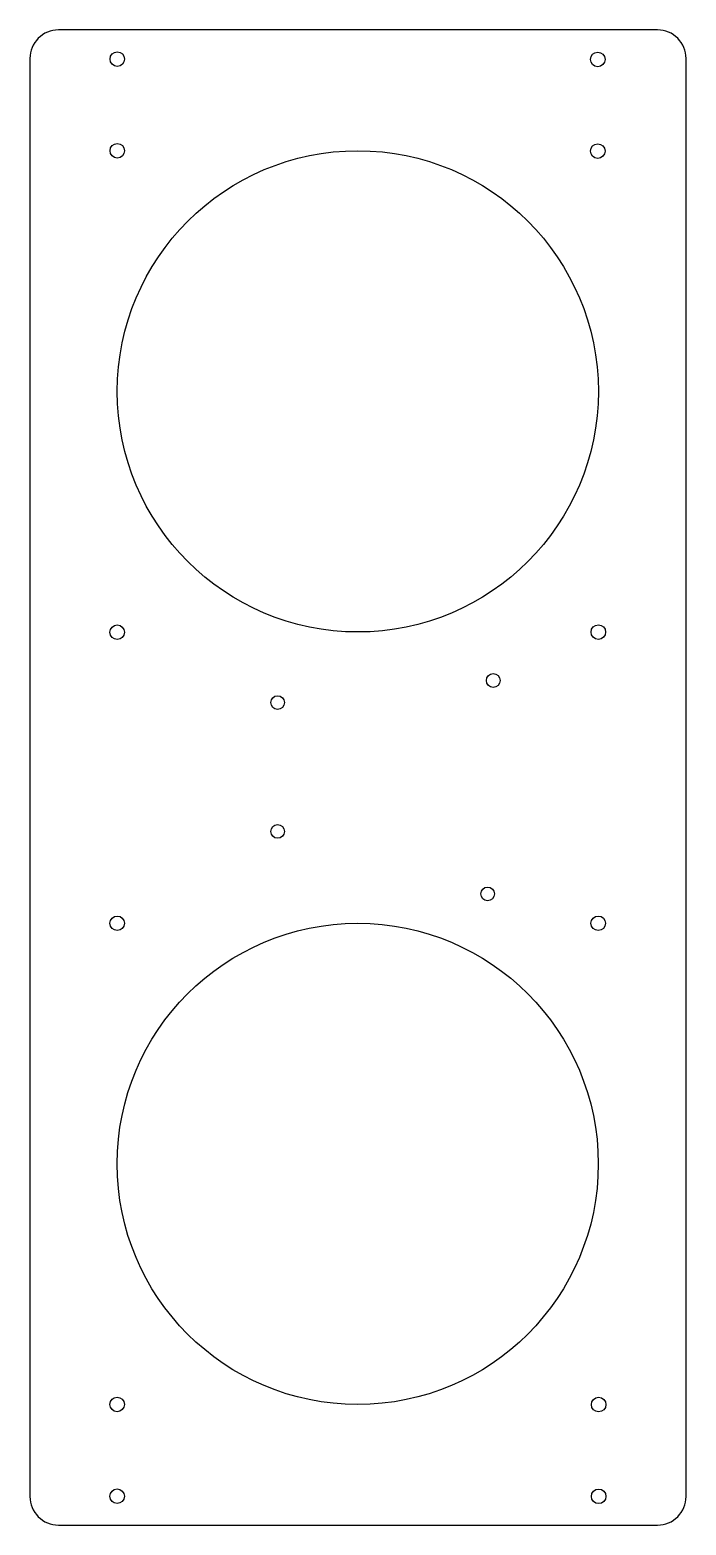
# Model space of a CAD drawing. Extents: x 0 to 5.6, y 0 to 12.8.
import ezdxf

# ---------------------------------------------------------------- set-up
doc = ezdxf.new("R2010")
doc.units = 0
doc.header["$MEASUREMENT"] = 0
doc.layers.get('0').update_dxf_attribs({"linetype": 'CONTINUOUS'})

msp = doc.modelspace()

# ---------------------------------------------------------------- linework, layer by layer
at = {"color": 7, "linetype": 'CONTINUOUS'}
for points in [[(0.246831, 0.001667), (5.395359, 0.001667, 0.414223), (5.640527, 0.246835), (5.640527, 12.600249, 0.414223), (5.395359, 12.845417), (0.246831, 12.845417, 0.414223), (0.001663, 12.600249), (0.001663, 0.246835, 0.414223)], [(0.690136, 12.594728, -1), (0.815136, 12.594728, -1)], [(4.819235, 12.591446, -1), (4.944235, 12.591446, -1)], [(0.690136, 11.807326, -1), (0.815136, 11.807326, -1)], [(4.819235, 11.804045, -1), (4.944235, 11.804045, -1)], [(0.752636, 9.740397, -1), (4.886494, 9.740397, -1)], [(0.689163, 7.671164, -1), (0.814163, 7.671164, -1)], [(4.823994, 7.672716, -1), (4.948994, 7.672716, -1)], [(3.924603, 7.256875, -1), (4.042408, 7.256875, -1)], [(2.071859, 7.06722, -1), (2.189663, 7.06722, -1)], [(2.071859, 5.960898, -1), (2.189663, 5.960898, -1)], [(3.87641, 5.423542, -1), (3.994215, 5.423542, -1)], [(0.689174, 5.171164, -1), (0.814174, 5.171164, -1)], [(0.751674, 3.104234, -1), (4.885532, 3.104234, -1)], [(4.823032, 5.171164, -1), (4.948032, 5.171164, -1)], [(0.689039, 1.038125, -1), (0.814039, 1.038125, -1)], [(4.826649, 1.037003, -1), (4.951649, 1.037003, -1)], [(0.689039, 0.249627, -1), (0.814039, 0.249627, -1)], [(4.826649, 0.248504, -1), (4.951649, 0.248504, -1)]]:
    msp.add_lwpolyline(points, format="xyb", close=True, dxfattribs=at)

doc.saveas('drawing.dxf')
